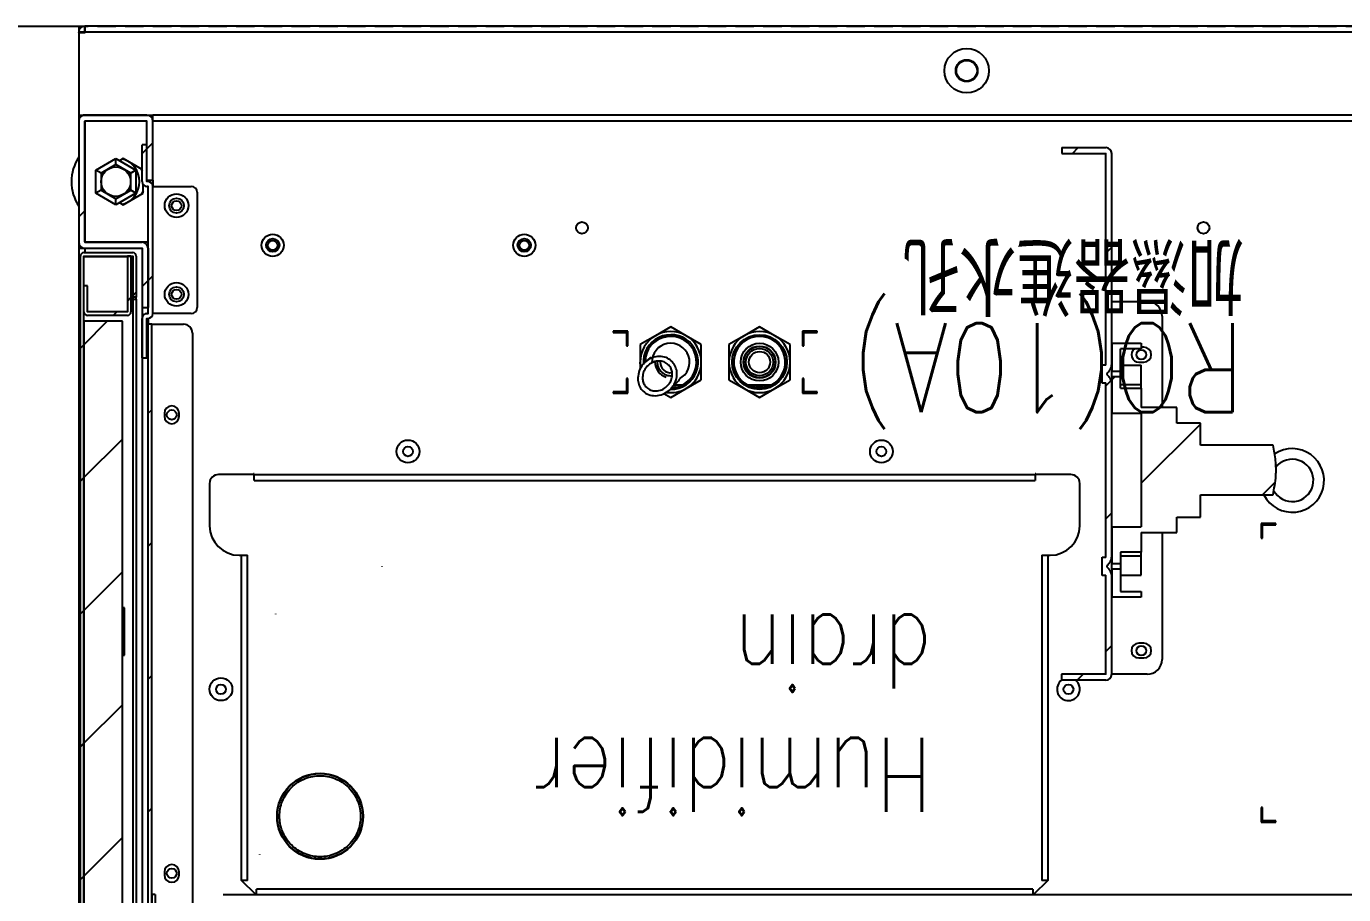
# Model space of a CAD drawing. Extents: x 225000 to 2157367, y 208400 to 840900.
# Drawn here: x 503507.8 to 503953, y 409708.8 to 410002.3 of the extents above; entities that cross this region are included whole.
import ezdxf
from ezdxf.enums import TextEntityAlignment as Align

# ---------------------------------------------------------------- set-up
doc = ezdxf.new("R2010")
doc.units = 0
doc.header["$LTSCALE"] = 10
doc.linetypes.add('XFDP20-DC-PH1$0$HIDDEN2', pattern=[0.1875, 0.125, -0.0625])
for name, color, linetype in [('XFDP20-DC-PH1$0$A-EQ (PH1)', 15, 'XFDP20-DC-PH1$0$HIDDEN2'), ('XFM2Q20-DC$0$EQUIP-01', 3, 'Continuous'), ('XFM2Q20-DC$0$RACK-DC1-600X1200', 6, 'Continuous')]:
    doc.layers.add(name, color=color, linetype=linetype)
doc.styles.add('XFM2Q20-DC$0$XOL30-HVAC-EQ-L194205$0$Standard', font='txt.shx', dxfattribs={"width": 0.8, "bigfont": 'chineset.shx'})
pattern_1 = [(45, (533989.176, 159660.624), (-22.45064, 22.45064), [])]

# ---------------------------------------------------------------- blocks, each defined once
blk = doc.blocks.new('XFDP20-DC-PH1')
at = {"layer": 'XFDP20-DC-PH1$0$A-EQ (PH1)', "ltscale": 5, "elevation": 0}
blk.add_lwpolyline([(510205.59, 208802.31), (500475.59, 208802.31), (500475.59, 210002.31), (510205.59, 210002.31)], close=True, dxfattribs=at)
blk = doc.blocks.new('XFM2Q20-DC$0$RC-96 KW-加濕型')
at = {"layer": 'XFM2Q20-DC$0$EQUIP-01'}
h = blk.add_hatch(dxfattribs=at)
h.set_pattern_fill('ANSI31', color=256, scale=10, style=0)
h.set_pattern_definition(pattern_1)
edge = h.paths.add_edge_path(flags=0)
edge.add_line((538223.21, 161361.53), (538224.41, 161361.53))
edge.add_line((538224.41, 161361.53), (538224.41, 161375.32))
edge.add_arc((538224.42, 161375.32), 0.01, 90, 180, ccw=False)
edge.add_line((538224.42, 161375.33), (538240.9, 161375.33))
edge.add_arc((538240.9, 161375.32), 0.01, 0, 90, ccw=False)
edge.add_line((538240.91, 161375.32), (538240.91, 160440.74))
edge.add_arc((538240.9, 160440.74), 0.01, 270, 360, ccw=False)
edge.add_line((538240.9, 160440.73), (538224.42, 160440.73))
edge.add_arc((538224.42, 160440.74), 0.01, 180, 270, ccw=False)
edge.add_line((538224.41, 160440.74), (538224.41, 160454.53))
edge.add_line((538224.41, 160454.53), (538223.21, 160454.53))
edge.add_line((538223.21, 160454.53), (538223.21, 160440.74))
edge.add_arc((538224.42, 160440.74), 1.21, 180, 270)
edge.add_line((538224.42, 160439.53), (538240.9, 160439.53))
edge.add_arc((538240.9, 160440.74), 1.21, 270, 360)
edge.add_line((538242.11, 160440.74), (538242.11, 161375.32))
edge.add_arc((538240.9, 161375.32), 1.21, 0, 90)
edge.add_line((538240.9, 161376.53), (538224.42, 161376.53))
edge.add_arc((538224.42, 161375.32), 1.21, 90, 180)
edge.add_line((538223.21, 161375.32), (538223.21, 161361.53))
h = blk.add_hatch(dxfattribs=at)
h.set_pattern_fill('ANSI31', color=256, scale=10, style=0)
h.set_pattern_definition(pattern_1)
h.paths.add_polyline_path([(538227.91, 161353.33), (538227.91, 160462.73), (538240.91, 160462.73), (538240.91, 161353.33)], flags=0)
h = blk.add_hatch(dxfattribs=at)
h.set_pattern_fill('ANSI31', color=256, scale=10, style=0)
h.set_pattern_definition(pattern_1)
edge = h.paths.add_edge_path(flags=0)
edge.add_spline(control_points=[(538220.22, 160661.95), (538220.16, 160661.95), (538220.09, 160661.95), (538220.02, 160661.94), (538219.78, 160661.92), (538219.55, 160661.85), (538219.33, 160661.76), (538219.17, 160661.68), (538219.02, 160661.59), (538218.88, 160661.48), (538218.71, 160661.35), (538218.55, 160661.18), (538218.43, 160661), (538218.28, 160660.79), (538218.17, 160660.56), (538218.1, 160660.31), (538218.04, 160660.12), (538218.01, 160659.91), (538218.01, 160659.7)], knot_values=[0.012492, 0.012492, 0.012492, 0.012492, 0.012694, 0.012694, 0.012694, 0.01341, 0.01341, 0.01341, 0.013935, 0.013935, 0.013935, 0.014597, 0.014597, 0.014597, 0.015361, 0.015361, 0.015361, 0.015982, 0.015982, 0.015982, 0.015982], weights=[1, 1, 1, 1, 1, 1, 1, 1, 1, 1, 1, 1, 1, 1, 1, 1, 1, 1, 1], degree=3, periodic=0)
edge.add_line((538218.01, 160659.7), (538218.01, 160463.74))
edge.add_line((538218.01, 160463.74), (538219.21, 160463.74))
edge.add_line((538219.21, 160463.74), (538219.21, 160659.7))
edge.add_spline(control_points=[(538219.21, 160659.7), (538219.21, 160659.76), (538219.22, 160659.82), (538219.23, 160659.88), (538219.25, 160660), (538219.29, 160660.11), (538219.35, 160660.21), (538219.4, 160660.31), (538219.48, 160660.4), (538219.56, 160660.47), (538219.61, 160660.52), (538219.67, 160660.56), (538219.73, 160660.59), (538219.83, 160660.65), (538219.93, 160660.68), (538220.04, 160660.7), (538220.1, 160660.72), (538220.16, 160660.72), (538220.22, 160660.72)], knot_values=[0.005521, 0.005521, 0.005521, 0.005521, 0.005706, 0.005706, 0.005706, 0.006052, 0.006052, 0.006052, 0.006399, 0.006399, 0.006399, 0.006604, 0.006604, 0.006604, 0.006941, 0.006941, 0.006941, 0.007122, 0.007122, 0.007122, 0.007122], weights=[1, 1, 1, 1, 1, 1, 1, 1, 1, 1, 1, 1, 1, 1, 1, 1, 1, 1, 1], degree=3, periodic=0)
edge.add_line((538220.22, 160660.72), (538221.21, 160660.72))
edge.add_line((538221.21, 160660.72), (538221.21, 160661.95))
edge.add_line((538221.21, 160661.95), (538220.22, 160661.95))
h = blk.add_hatch(dxfattribs=at)
h.set_pattern_fill('ANSI31', color=256, scale=10, style=0)
h.set_pattern_definition(pattern_1)
edge = h.paths.add_edge_path(flags=0)
edge.add_arc((537895.62, 160582.02), 2.01, 90, 180)
edge.add_line((537893.61, 160582.02), (537893.61, 160548.71))
edge.add_spline(control_points=[(537893.61, 160548.71), (537893.61, 160548.57), (537893.62, 160548.43), (537893.65, 160548.29), (537893.69, 160548.01), (537893.78, 160547.73), (537893.9, 160547.47), (537894.06, 160547.12), (537894.29, 160546.8), (537894.53, 160546.5), (537894.66, 160546.34), (537894.79, 160546.19), (537894.92, 160546.03), (537894.98, 160545.96), (537895.03, 160545.88), (537895.08, 160545.79), (537895.11, 160545.74), (537895.14, 160545.68), (537895.15, 160545.62), (537895.16, 160545.59), (537895.16, 160545.56), (537895.16, 160545.53), (537895.16, 160545.48), (537895.15, 160545.42), (537895.13, 160545.37), (537895.09, 160545.26), (537895.02, 160545.16), (537894.95, 160545.07), (537894.63, 160544.66), (537894.27, 160544.27), (537894.01, 160543.81), (537893.85, 160543.52), (537893.73, 160543.2), (537893.66, 160542.87), (537893.63, 160542.7), (537893.61, 160542.53), (537893.61, 160542.36)], knot_values=[0.024267, 0.024267, 0.024267, 0.024267, 0.024675, 0.024675, 0.024675, 0.025525, 0.025525, 0.025525, 0.026669, 0.026669, 0.026669, 0.027266, 0.027266, 0.027266, 0.027555, 0.027555, 0.027555, 0.027737, 0.027737, 0.027737, 0.027826, 0.027826, 0.027826, 0.027988, 0.027988, 0.027988, 0.02834, 0.02834, 0.02834, 0.029905, 0.029905, 0.029905, 0.030908, 0.030908, 0.030908, 0.031425, 0.031425, 0.031425, 0.031425], weights=[1, 1, 1, 1, 1, 1, 1, 1, 1, 1, 1, 1, 1, 1, 1, 1, 1, 1, 1, 1, 1, 1, 1, 1, 1, 1, 1, 1, 1, 1, 1, 1, 1, 1, 1, 1, 1], degree=3, periodic=0)
edge.add_line((537893.61, 160542.36), (537893.61, 160483.71))
edge.add_spline(control_points=[(537893.61, 160483.71), (537893.61, 160483.57), (537893.62, 160483.43), (537893.65, 160483.29), (537893.69, 160483.01), (537893.78, 160482.73), (537893.9, 160482.47), (537894.06, 160482.12), (537894.29, 160481.8), (537894.53, 160481.5), (537894.66, 160481.34), (537894.79, 160481.19), (537894.92, 160481.03), (537894.98, 160480.96), (537895.03, 160480.88), (537895.08, 160480.79), (537895.11, 160480.74), (537895.14, 160480.68), (537895.15, 160480.62), (537895.16, 160480.59), (537895.16, 160480.56), (537895.16, 160480.53), (537895.16, 160480.48), (537895.15, 160480.42), (537895.13, 160480.37), (537895.09, 160480.26), (537895.02, 160480.16), (537894.95, 160480.07), (537894.63, 160479.66), (537894.27, 160479.27), (537894.01, 160478.81), (537893.85, 160478.52), (537893.73, 160478.2), (537893.66, 160477.87), (537893.63, 160477.7), (537893.61, 160477.53), (537893.61, 160477.36)], knot_values=[0.024267, 0.024267, 0.024267, 0.024267, 0.024675, 0.024675, 0.024675, 0.025525, 0.025525, 0.025525, 0.026669, 0.026669, 0.026669, 0.027266, 0.027266, 0.027266, 0.027555, 0.027555, 0.027555, 0.027737, 0.027737, 0.027737, 0.027826, 0.027826, 0.027826, 0.027988, 0.027988, 0.027988, 0.02834, 0.02834, 0.02834, 0.029905, 0.029905, 0.029905, 0.030908, 0.030908, 0.030908, 0.031425, 0.031425, 0.031425, 0.031425], weights=[1, 1, 1, 1, 1, 1, 1, 1, 1, 1, 1, 1, 1, 1, 1, 1, 1, 1, 1, 1, 1, 1, 1, 1, 1, 1, 1, 1, 1, 1, 1, 1, 1, 1, 1, 1, 1], degree=3, periodic=0)
edge.add_line((537893.61, 160477.36), (537893.61, 160406.04))
edge.add_arc((537895.62, 160406.04), 2.01, 180, 270)
edge.add_line((537895.62, 160404.03), (537910.52, 160404.03))
edge.add_line((537910.52, 160404.03), (537910.52, 160406.03))
edge.add_line((537910.52, 160406.03), (537895.62, 160406.03))
edge.add_arc((537895.62, 160406.04), 0.01, 180, 270, ccw=False)
edge.add_line((537895.61, 160406.04), (537895.61, 160477.36))
edge.add_spline(control_points=[(537895.61, 160477.36), (537895.61, 160477.36), (537895.61, 160477.36), (537895.61, 160477.37), (537895.61, 160477.38), (537895.62, 160477.39), (537895.62, 160477.4), (537895.63, 160477.42), (537895.63, 160477.43), (537895.64, 160477.43), (537895.65, 160477.44), (537895.66, 160477.45), (537895.66, 160477.45), (537895.67, 160477.46), (537895.68, 160477.46), (537895.69, 160477.47), (537895.7, 160477.47), (537895.71, 160477.47), (537895.71, 160477.47)], knot_values=[0.000098, 0.000098, 0.000098, 0.000098, 0.000109, 0.000109, 0.000109, 0.000147, 0.000147, 0.000147, 0.000181, 0.000181, 0.000181, 0.000213, 0.000213, 0.000213, 0.000243, 0.000243, 0.000243, 0.000263, 0.000263, 0.000263, 0.000263], weights=[1, 1, 1, 1, 1, 1, 1, 1, 1, 1, 1, 1, 1, 1, 1, 1, 1, 1, 1], degree=3, periodic=0)
edge.add_line((537895.71, 160477.47), (537896.81, 160477.47))
edge.add_line((537896.81, 160477.47), (537896.81, 160483.6))
edge.add_line((537896.81, 160483.6), (537895.71, 160483.6))
edge.add_spline(control_points=[(537895.71, 160483.6), (537895.71, 160483.6), (537895.7, 160483.6), (537895.7, 160483.6), (537895.69, 160483.6), (537895.68, 160483.6), (537895.68, 160483.6), (537895.66, 160483.61), (537895.65, 160483.62), (537895.65, 160483.62), (537895.64, 160483.63), (537895.63, 160483.64), (537895.62, 160483.66), (537895.62, 160483.67), (537895.61, 160483.68), (537895.61, 160483.7), (537895.61, 160483.7), (537895.61, 160483.7), (537895.61, 160483.71)], knot_values=[0.000647, 0.000647, 0.000647, 0.000647, 0.000664, 0.000664, 0.000664, 0.000685, 0.000685, 0.000685, 0.000723, 0.000723, 0.000723, 0.000764, 0.000764, 0.000764, 0.000789, 0.000789, 0.000789, 0.000814, 0.000814, 0.000814, 0.000814], weights=[1, 1, 1, 1, 1, 1, 1, 1, 1, 1, 1, 1, 1, 1, 1, 1, 1, 1, 1], degree=3, periodic=0)
edge.add_line((537895.61, 160483.71), (537895.61, 160542.36))
edge.add_spline(control_points=[(537895.61, 160542.36), (537895.61, 160542.36), (537895.61, 160542.36), (537895.61, 160542.37), (537895.61, 160542.38), (537895.62, 160542.39), (537895.62, 160542.4), (537895.63, 160542.42), (537895.63, 160542.43), (537895.64, 160542.43), (537895.65, 160542.44), (537895.66, 160542.45), (537895.66, 160542.45), (537895.67, 160542.46), (537895.68, 160542.46), (537895.69, 160542.47), (537895.7, 160542.47), (537895.71, 160542.47), (537895.71, 160542.47)], knot_values=[0.000098, 0.000098, 0.000098, 0.000098, 0.000109, 0.000109, 0.000109, 0.000147, 0.000147, 0.000147, 0.000181, 0.000181, 0.000181, 0.000213, 0.000213, 0.000213, 0.000243, 0.000243, 0.000243, 0.000263, 0.000263, 0.000263, 0.000263], weights=[1, 1, 1, 1, 1, 1, 1, 1, 1, 1, 1, 1, 1, 1, 1, 1, 1, 1, 1], degree=3, periodic=0)
edge.add_line((537895.71, 160542.47), (537896.81, 160542.47))
edge.add_line((537896.81, 160542.47), (537896.81, 160548.6))
edge.add_line((537896.81, 160548.6), (537895.71, 160548.6))
edge.add_spline(control_points=[(537895.71, 160548.6), (537895.71, 160548.6), (537895.7, 160548.6), (537895.7, 160548.6), (537895.69, 160548.6), (537895.68, 160548.6), (537895.68, 160548.6), (537895.66, 160548.61), (537895.65, 160548.62), (537895.65, 160548.62), (537895.64, 160548.63), (537895.63, 160548.64), (537895.62, 160548.66), (537895.62, 160548.67), (537895.61, 160548.68), (537895.61, 160548.7), (537895.61, 160548.7), (537895.61, 160548.7), (537895.61, 160548.71)], knot_values=[0.000647, 0.000647, 0.000647, 0.000647, 0.000664, 0.000664, 0.000664, 0.000685, 0.000685, 0.000685, 0.000723, 0.000723, 0.000723, 0.000764, 0.000764, 0.000764, 0.000789, 0.000789, 0.000789, 0.000814, 0.000814, 0.000814, 0.000814], weights=[1, 1, 1, 1, 1, 1, 1, 1, 1, 1, 1, 1, 1, 1, 1, 1, 1, 1, 1], degree=3, periodic=0)
edge.add_line((537895.61, 160548.71), (537895.61, 160582.02))
edge.add_arc((537895.62, 160582.02), 0.01, 90, 180, ccw=False)
edge.add_line((537895.62, 160582.03), (537910.61, 160582.03))
edge.add_line((537910.61, 160582.03), (537910.61, 160584.03))
edge.add_line((537910.61, 160584.03), (537895.62, 160584.03))
h = blk.add_hatch(dxfattribs=at)
h.set_pattern_fill('ANSI31', color=256, scale=10, style=0)
h.set_pattern_definition(pattern_1)
h.paths.add_polyline_path([(537893.61, 160555.93), (537883.61, 160555.93), (537883.61, 160554.08), (537890.61, 160554.08), (537890.61, 160546.47), (537893.61, 160546.47)], flags=0)
h = blk.add_hatch(dxfattribs=at)
h.set_pattern_fill('ANSI31', color=256, scale=10, style=0)
h.set_pattern_definition(pattern_1)
edge = h.paths.add_edge_path(flags=0)
edge.add_line((537863.61, 160504.62), (537863.61, 160497.16))
edge.add_line((537863.61, 160497.16), (537871.61, 160497.16))
edge.add_line((537871.61, 160497.16), (537871.61, 160491.92))
edge.add_line((537871.61, 160491.92), (537883.61, 160491.92))
edge.add_line((537883.61, 160491.92), (537883.61, 160485.31))
edge.add_line((537883.61, 160485.31), (537890.61, 160485.31))
edge.add_line((537890.61, 160485.31), (537890.61, 160481.47))
edge.add_line((537890.61, 160481.47), (537893.61, 160481.47))
edge.add_line((537893.61, 160481.47), (537893.61, 160493.91))
edge.add_line((537893.61, 160493.91), (537883.61, 160493.91))
edge.add_line((537883.61, 160493.91), (537883.61, 160532.16))
edge.add_line((537883.61, 160532.16), (537893.61, 160532.16))
edge.add_line((537893.61, 160532.16), (537893.61, 160544.59))
edge.add_line((537893.61, 160544.59), (537890.61, 160544.59))
edge.add_line((537890.61, 160544.59), (537890.61, 160540.75))
edge.add_line((537890.61, 160540.75), (537883.61, 160540.75))
edge.add_line((537883.61, 160540.75), (537883.61, 160534.14))
edge.add_line((537883.61, 160534.14), (537871.61, 160534.14))
edge.add_line((537871.61, 160534.14), (537871.61, 160528.91))
edge.add_line((537871.61, 160528.91), (537863.61, 160528.91))
edge.add_line((537863.61, 160528.91), (537863.61, 160521.44))
edge.add_line((537863.61, 160521.44), (537839.11, 160521.44))
edge.add_spline(control_points=[(537839.11, 160521.44), (537838.6, 160519.32), (537838.27, 160517.14), (537838.14, 160514.96), (537837.95, 160511.52), (537838.3, 160508.01), (537839.1, 160504.65), (537839.11, 160504.64), (537839.11, 160504.63), (537839.11, 160504.62)], knot_values=[0.036126, 0.036126, 0.036126, 0.036126, 0.042615, 0.042615, 0.042615, 0.052873, 0.052873, 0.052873, 0.052907, 0.052907, 0.052907, 0.052907], weights=[1, 1, 1, 1, 1, 1, 1, 1, 1, 1], degree=3, periodic=0)
edge.add_line((537839.11, 160504.62), (537863.61, 160504.62))
h = blk.add_hatch(dxfattribs=at)
h.set_pattern_fill('ANSI31', color=256, scale=10, style=0)
h.set_pattern_definition(pattern_1)
edge = h.paths.add_edge_path(flags=0)
edge.add_spline(control_points=[(538053.75, 160481.84), (538053.75, 160482.11), (538053.74, 160482.38), (538053.72, 160482.65), (538053.66, 160483.27), (538053.5, 160483.89), (538053.26, 160484.47), (538053.01, 160485.03), (538052.67, 160485.57), (538052.26, 160486.03), (538051.8, 160486.52), (538051.25, 160486.94), (538050.65, 160487.24), (538049.95, 160487.59), (538049.18, 160487.79), (538048.41, 160487.85), (538047.55, 160487.91), (538046.67, 160487.8), (538045.85, 160487.55), (538045.02, 160487.29), (538044.22, 160486.87), (538043.53, 160486.35), (538042.87, 160485.85), (538042.28, 160485.24), (538041.81, 160484.56), (538041.38, 160483.93), (538041.03, 160483.23), (538040.81, 160482.51), (538040.61, 160481.84), (538040.51, 160481.14), (538040.51, 160480.44), (538040.52, 160479.79), (538040.63, 160479.13), (538040.84, 160478.52), (538041.05, 160477.91), (538041.35, 160477.33), (538041.74, 160476.83), (538042.15, 160476.3), (538042.65, 160475.85), (538043.21, 160475.49), (538043.82, 160475.11), (538044.52, 160474.83), (538045.23, 160474.69), (538046.02, 160474.54), (538046.86, 160474.54), (538047.65, 160474.69), (538048.5, 160474.85), (538049.33, 160475.17), (538050.07, 160475.63), (538050.81, 160476.08), (538051.48, 160476.66), (538052.03, 160477.34), (538052.55, 160477.96), (538052.97, 160478.68), (538053.26, 160479.44), (538053.55, 160480.2), (538053.72, 160481.02), (538053.75, 160481.84)], knot_values=[0, 0, 0, 0, 0.000817, 0.000817, 0.000817, 0.002709, 0.002709, 0.002709, 0.004581, 0.004581, 0.004581, 0.006626, 0.006626, 0.006626, 0.008987, 0.008987, 0.008987, 0.011603, 0.011603, 0.011603, 0.01426, 0.01426, 0.01426, 0.016777, 0.016777, 0.016777, 0.019084, 0.019084, 0.019084, 0.021193, 0.021193, 0.021193, 0.023171, 0.023171, 0.023171, 0.025109, 0.025109, 0.025109, 0.027122, 0.027122, 0.027122, 0.029329, 0.029329, 0.029329, 0.03179, 0.03179, 0.03179, 0.034435, 0.034435, 0.034435, 0.037077, 0.037077, 0.037077, 0.039549, 0.039549, 0.039549, 0.042031, 0.042031, 0.042031, 0.042031], weights=[1, 1, 1, 1, 1, 1, 1, 1, 1, 1, 1, 1, 1, 1, 1, 1, 1, 1, 1, 1, 1, 1, 1, 1, 1, 1, 1, 1, 1, 1, 1, 1, 1, 1, 1, 1, 1, 1, 1, 1, 1, 1, 1, 1, 1, 1, 1, 1, 1, 1, 1, 1, 1, 1, 1, 1, 1, 1], degree=3, periodic=0)
edge = h.paths.add_edge_path(flags=0)
edge.add_spline(control_points=[(538052.15, 160481.68), (538052.13, 160481.06), (538052, 160480.44), (538051.78, 160479.87), (538051.56, 160479.29), (538051.25, 160478.75), (538050.86, 160478.27), (538050.44, 160477.76), (538049.94, 160477.32), (538049.38, 160476.97), (538048.82, 160476.63), (538048.19, 160476.38), (538047.54, 160476.25), (538046.93, 160476.14), (538046.3, 160476.13), (538045.69, 160476.24), (538045.15, 160476.35), (538044.62, 160476.55), (538044.15, 160476.85), (538043.72, 160477.11), (538043.34, 160477.46), (538043.03, 160477.86), (538042.73, 160478.24), (538042.5, 160478.68), (538042.34, 160479.14), (538042.18, 160479.6), (538042.1, 160480.1), (538042.09, 160480.59), (538042.08, 160481.12), (538042.16, 160481.66), (538042.31, 160482.16), (538042.48, 160482.72), (538042.74, 160483.25), (538043.06, 160483.73), (538043.42, 160484.25), (538043.87, 160484.72), (538044.37, 160485.1), (538044.9, 160485.5), (538045.5, 160485.82), (538046.13, 160486.01), (538046.75, 160486.21), (538047.42, 160486.29), (538048.07, 160486.25), (538048.65, 160486.2), (538049.24, 160486.05), (538049.76, 160485.79), (538050.22, 160485.56), (538050.65, 160485.25), (538050.99, 160484.87), (538051.31, 160484.53), (538051.58, 160484.12), (538051.77, 160483.69), (538051.96, 160483.25), (538052.08, 160482.78), (538052.12, 160482.3), (538052.14, 160482.09), (538052.15, 160481.88), (538052.15, 160481.68)], knot_values=[0, 0, 0, 0, 0.001847, 0.001847, 0.001847, 0.003686, 0.003686, 0.003686, 0.005654, 0.005654, 0.005654, 0.007635, 0.007635, 0.007635, 0.009487, 0.009487, 0.009487, 0.011144, 0.011144, 0.011144, 0.012648, 0.012648, 0.012648, 0.014093, 0.014093, 0.014093, 0.015568, 0.015568, 0.015568, 0.017146, 0.017146, 0.017146, 0.018875, 0.018875, 0.018875, 0.020763, 0.020763, 0.020763, 0.022751, 0.022751, 0.022751, 0.0247, 0.0247, 0.0247, 0.026459, 0.026459, 0.026459, 0.027992, 0.027992, 0.027992, 0.029401, 0.029401, 0.029401, 0.030822, 0.030822, 0.030822, 0.031439, 0.031439, 0.031439, 0.031439], weights=[1, 1, 1, 1, 1, 1, 1, 1, 1, 1, 1, 1, 1, 1, 1, 1, 1, 1, 1, 1, 1, 1, 1, 1, 1, 1, 1, 1, 1, 1, 1, 1, 1, 1, 1, 1, 1, 1, 1, 1, 1, 1, 1, 1, 1, 1, 1, 1, 1, 1, 1, 1, 1, 1, 1, 1, 1, 1], degree=3, periodic=0)
h = blk.add_hatch(dxfattribs=at)
h.set_pattern_fill('ANSI31', color=256, scale=10, style=0)
h.set_pattern_definition(pattern_1)
edge = h.paths.add_edge_path(flags=0)
edge.add_line((538219.6, 160461.73), (538219.22, 160461.73))
edge.add_arc((538219.22, 160460.12), 1.61, 90, 180)
edge.add_line((538217.61, 160460.12), (538217.61, 160417.14))
edge.add_arc((538219.22, 160417.14), 1.61, 180, 270)
edge.add_line((538219.22, 160415.53), (538219.6, 160415.53))
edge.add_arc((538219.6, 160415.52), 0.01, 0, 90, ccw=False)
edge.add_line((538219.61, 160415.52), (538219.61, 160403.13))
edge.add_line((538219.61, 160403.13), (538221.21, 160403.13))
edge.add_line((538221.21, 160403.13), (538221.21, 160415.52))
edge.add_arc((538219.6, 160415.52), 1.61, 0, 90)
edge.add_line((538219.6, 160417.13), (538219.22, 160417.13))
edge.add_arc((538219.22, 160417.14), 0.01, 180, 270, ccw=False)
edge.add_line((538219.21, 160417.14), (538219.21, 160460.12))
edge.add_arc((538219.22, 160460.12), 0.01, 90, 180, ccw=False)
edge.add_line((538219.22, 160460.13), (538219.6, 160460.13))
edge.add_arc((538219.6, 160461.74), 1.61, 270, 360)
edge.add_line((538221.21, 160461.74), (538221.21, 160475.13))
edge.add_line((538221.21, 160475.13), (538219.61, 160475.13))
edge.add_line((538219.61, 160475.13), (538219.61, 160461.74))
edge.add_arc((538219.6, 160461.74), 0.01, 270, 360, ccw=False)
h = blk.add_hatch(dxfattribs=at)
h.set_pattern_fill('ANSI31', color=256, scale=10, style=0)
h.set_pattern_definition(pattern_1)
edge = h.paths.add_edge_path(flags=0)
edge.add_line((538240.91, 160450.73), (538240.91, 160459.52))
edge.add_arc((538239.7, 160459.52), 1.21, 0, 90)
edge.add_line((538239.7, 160460.73), (538226.22, 160460.73))
edge.add_arc((538226.22, 160459.52), 1.21, 90, 180)
edge.add_line((538225.01, 160459.52), (538225.01, 160440.73))
edge.add_line((538225.01, 160440.73), (538226.21, 160440.73))
edge.add_line((538226.21, 160440.73), (538226.21, 160459.52))
edge.add_arc((538226.22, 160459.52), 0.01, 90, 180, ccw=False)
edge.add_line((538226.22, 160459.53), (538239.7, 160459.53))
edge.add_arc((538239.7, 160459.52), 0.01, 0, 90, ccw=False)
edge.add_line((538239.71, 160459.52), (538239.71, 160450.73))
edge.add_line((538239.71, 160450.73), (538240.91, 160450.73))
h = blk.add_hatch(dxfattribs=at)
h.set_pattern_fill('ANSI31', color=256, scale=10, style=0)
h.set_pattern_definition(pattern_1)
edge = h.paths.add_edge_path(flags=0)
edge.add_arc((538219.62, 160395.04), 2.01, 180, 270)
edge.add_line((538219.62, 160393.03), (538240.6, 160393.03))
edge.add_arc((538240.6, 160395.04), 2.01, 270, 360)
edge.add_line((538242.61, 160395.04), (538242.61, 160436.02))
edge.add_arc((538240.6, 160436.02), 2.01, 0, 90)
edge.add_line((538240.6, 160438.03), (538221.22, 160438.03))
edge.add_arc((538221.22, 160438.04), 0.01, 180, 270, ccw=False)
edge.add_line((538221.21, 160438.04), (538221.21, 160458.03))
edge.add_line((538221.21, 160458.03), (538219.21, 160458.03))
edge.add_line((538219.21, 160458.03), (538219.21, 160438.04))
edge.add_arc((538221.22, 160438.04), 2.01, 180, 270)
edge.add_line((538221.22, 160436.03), (538240.6, 160436.03))
edge.add_arc((538240.6, 160436.02), 0.01, 0, 90, ccw=False)
edge.add_line((538240.61, 160436.02), (538240.61, 160395.04))
edge.add_arc((538240.6, 160395.04), 0.01, 270, 360, ccw=False)
edge.add_line((538240.6, 160395.03), (538219.62, 160395.03))
edge.add_arc((538219.62, 160395.04), 0.01, 180, 270, ccw=False)
edge.add_line((538219.61, 160395.04), (538219.61, 160415.03))
edge.add_line((538219.61, 160415.03), (538217.61, 160415.03))
edge.add_line((538217.61, 160415.03), (538217.61, 160395.04))
for p, q in [((538221.22, 160438.03), (538221.22, 161378.03)), ((538242.61, 160438.03), (538242.61, 161378.03)), ((538224.42, 160440.83), (538224.42, 161375.23)), ((538240.91, 161375.32), (538240.91, 160440.74)), ((538242.11, 161375.32), (538242.11, 160440.74)), ((538223.21, 160455.24), (538223.21, 161360.82)), ((538224.41, 160455.24), (538224.41, 161360.82)), ((538227.91, 161353.33), (538227.91, 160462.73)), ((538240.91, 160462.73), (538240.91, 161353.33)), ((538204.21, 160466.74), (538204.21, 160670.18)), ((538216.81, 160656.53), (538216.81, 160661.03)), ((538218.01, 160656.53), (538218.01, 160661.03)), ((538193.81, 160656.53), (537691.41, 160656.53)), ((537915.21, 160651.73), (537920.01, 160656.53)), ((538182.82, 160656.53), (538187.63, 160651.73)), ((538216.81, 160656.53), (538218.01, 160656.53)), ((538218, 160656.53), (538218, 160463.74)), ((538218.01, 160659.7), (538218.01, 160463.74)), ((538219.21, 160659.7), (538219.21, 160463.74)), ((538221.21, 160475.13), (538221.21, 160660.72)), ((537920.22, 160654.73), (538182.62, 160654.73)), ((537915.2, 160651.73), (537915.21, 160651.73)), ((537915.2, 160541.83), (537915.2, 160651.73)), ((537917.21, 160541.83), (537917.21, 160651.72)), ((538185.63, 160651.72), (538185.63, 160541.83)), ((538187.64, 160651.73), (538187.64, 160541.83)), ((538208.71, 160649.84), (538208.71, 160648.84)), ((538213.71, 160648.84), (538213.71, 160649.84)), ((538181.59, 160643.01), (538181.61, 160643.03)), ((537838.11, 160632.03), (537838.11, 160631.53)), ((537843.11, 160632.03), (537838.11, 160632.03)), ((537838.11, 160631.53), (537842.61, 160631.53)), ((537842.61, 160631.53), (537842.61, 160627.03)), ((537843.11, 160627.03), (537843.11, 160632.03)), ((537842.61, 160627.03), (537843.11, 160627.03)), ((537881.61, 160582.02), (537893.6, 160582.02)), ((537893.61, 160582.02), (537893.6, 160582.02)), ((537893.6, 160582.02), (537893.6, 160555.93)), ((537893.61, 160582.02), (537893.61, 160548.71)), ((537895.61, 160582.02), (537895.61, 160548.71)), ((537895.62, 160584.03), (537910.61, 160584.03)), ((537895.62, 160582.03), (537910.61, 160582.03)), ((537910.61, 160582.03), (537910.61, 160584.03)), ((537876.61, 160534.14), (537876.61, 160577.02)), ((537884.47, 160576.53), (537882.75, 160576.53)), ((538227.91, 160575.53), (538227.21, 160575.53)), ((538227.21, 160575.53), (538227.21, 160559.53)), ((537882.75, 160571.53), (537884.47, 160571.53)), ((538176.03, 160561.71), (538176.11, 160561.63)), ((538227.21, 160559.53), (538227.91, 160559.53)), ((537883.61, 160554.08), (537883.61, 160555.93)), ((537883.61, 160555.93), (537893.61, 160555.93)), ((537890.61, 160554.08), (537883.61, 160554.08)), ((537890.61, 160546.47), (537890.61, 160554.08)), ((537893.61, 160546.47), (537893.61, 160555.93)), ((537883.61, 160548.52), (537883.61, 160542)), ((537890.61, 160548.52), (537883.61, 160548.52)), ((537890.61, 160546.47), (537893.61, 160546.47)), ((537890.61, 160544.59), (537890.61, 160546.47)), ((537893.61, 160546.47), (537893.61, 160544.59)), ((537895.71, 160548.6), (537896.81, 160548.6)), ((537896.81, 160548.6), (537896.81, 160542.47)), ((538140.09, 160545.59), (538140.14, 160545.53)), ((537890.61, 160542), (537883.61, 160542)), ((537883.61, 160542), (537883.61, 160540.75)), ((537883.61, 160534.14), (537883.61, 160540.75)), ((537883.61, 160540.75), (537890.61, 160540.75)), ((537890.61, 160540.75), (537890.61, 160544.59)), ((537893.61, 160544.59), (537890.61, 160544.59)), ((537893.61, 160532.16), (537893.61, 160544.59)), ((537893.61, 160542.36), (537893.61, 160483.71)), ((537895.61, 160542.36), (537895.61, 160483.71)), ((537896.81, 160542.47), (537895.71, 160542.47)), ((537915.2, 160541.83), (537914.42, 160541.83)), ((537917.21, 160541.83), (537915.2, 160541.83)), ((538187.64, 160541.83), (538185.63, 160541.83)), ((538188.42, 160541.83), (538187.64, 160541.83)), ((537843.11, 160536.03), (537842.61, 160536.03)), ((537842.61, 160536.03), (537842.61, 160531.53)), ((537843.11, 160531.03), (537843.11, 160536.03)), ((537871.61, 160534.14), (537871.61, 160528.91)), ((537883.61, 160534.14), (537871.61, 160534.14)), ((537893.61, 160532.16), (537883.61, 160532.16)), ((537883.61, 160493.91), (537883.61, 160532.16)), ((537893.6, 160532.16), (537893.6, 160493.91)), ((537904.42, 160531.83), (537904.42, 160517.52)), ((538198.42, 160517.52), (538198.42, 160531.83)), ((537842.61, 160531.53), (537838.11, 160531.53)), ((537838.11, 160531.53), (537838.11, 160531.03)), ((537838.11, 160531.03), (537843.11, 160531.03)), ((537863.61, 160528.91), (537863.61, 160521.44)), ((537871.61, 160528.91), (537863.61, 160528.91)), ((537863.61, 160521.44), (537839.11, 160521.44)), ((537907.42, 160514.52), (537919.22, 160514.52)), ((537919.22, 160514.52), (537919.22, 160514.31)), ((537919.22, 160514.31), (537919.42, 160514.31)), ((537919.42, 160514.51), (537919.42, 160516.52)), ((538183.42, 160516.52), (537919.42, 160516.52)), ((537919.42, 160514.31), (537919.42, 160514.51)), ((538183.42, 160514.51), (537919.42, 160514.51)), ((538183.42, 160516.52), (538183.42, 160514.51)), ((538183.42, 160514.51), (538183.42, 160514.31)), ((538183.42, 160514.31), (538183.62, 160514.31)), ((538183.62, 160514.52), (538195.42, 160514.52)), ((538183.62, 160514.31), (538183.62, 160514.52)), ((537839.11, 160504.62), (537863.61, 160504.62)), ((537863.61, 160504.62), (537863.61, 160497.16)), ((537863.61, 160497.16), (537871.61, 160497.16)), ((537871.61, 160497.16), (537871.61, 160491.92)), ((537871.61, 160491.92), (537883.61, 160491.92)), ((537876.61, 160461.03), (537876.61, 160491.92)), ((537883.61, 160493.91), (537893.61, 160493.91)), ((537883.61, 160485.31), (537883.61, 160491.92)), ((537893.61, 160481.47), (537893.61, 160493.91)), ((538208.71, 160494.84), (538208.71, 160493.84)), ((538213.71, 160493.84), (538213.71, 160494.84)), ((538012.61, 160488.45), (538007.45, 160485.47)), ((538017.77, 160485.47), (538012.61, 160488.45)), ((538042.61, 160488.45), (538037.45, 160485.47)), ((538044.96, 160487.09), (538042.61, 160488.45)), ((537890.61, 160485.31), (537883.61, 160485.31)), ((537883.61, 160485.31), (537883.61, 160484.07)), ((537890.61, 160484.07), (537883.61, 160484.07)), ((537883.61, 160484.07), (537883.61, 160477.54)), ((537890.61, 160485.31), (537890.61, 160481.47)), ((537895.71, 160483.6), (537896.81, 160483.6)), ((537896.81, 160483.6), (537896.81, 160477.47)), ((537998.11, 160487.03), (537993.11, 160487.03)), ((537993.11, 160487.03), (537993.11, 160486.53)), ((537993.11, 160486.53), (537997.61, 160486.53)), ((537997.61, 160486.53), (537997.61, 160482.03)), ((537998.11, 160482.03), (537998.11, 160487.03)), ((538007.45, 160485.47), (538002.29, 160482.49)), ((538008.7, 160484.3), (538016.53, 160484.3)), ((538022.93, 160482.49), (538017.77, 160485.47)), ((538037.45, 160485.47), (538032.29, 160482.49)), ((538038.7, 160484.3), (538041.42, 160484.3)), ((538040.12, 160484.3), (538041.56, 160484.62)), ((538062.11, 160487.03), (538057.11, 160487.03)), ((538057.11, 160487.03), (538057.11, 160482.03)), ((538057.61, 160482.03), (538057.61, 160486.53)), ((538057.61, 160486.53), (538062.11, 160486.53)), ((538062.11, 160486.53), (538062.11, 160487.03)), ((537890.61, 160481.47), (537893.61, 160481.47)), ((537890.61, 160481.47), (537890.61, 160479.59)), ((537893.61, 160479.59), (537890.61, 160479.59)), ((537890.61, 160479.59), (537890.61, 160471.99)), ((537893.61, 160481.47), (537893.61, 160479.59)), ((537893.61, 160470.14), (537893.61, 160479.59)), ((537997.61, 160482.03), (537998.11, 160482.03)), ((538052.93, 160476.53), (538052.93, 160478.88)), ((538057.11, 160482.03), (538057.61, 160482.03)), ((537884.47, 160476.53), (537882.75, 160476.53)), ((537890.61, 160477.54), (537883.61, 160477.54)), ((537893.61, 160477.36), (537893.61, 160406.04)), ((537895.61, 160477.36), (537895.61, 160406.04)), ((537896.81, 160477.47), (537895.71, 160477.47)), ((538002.29, 160476.53), (538002.29, 160470.57)), ((538022.93, 160470.57), (538022.93, 160476.53)), ((538032.29, 160476.53), (538032.29, 160470.57)), ((538052.93, 160470.57), (538052.93, 160476.53)), ((538219.61, 160475.13), (538219.61, 160461.74)), ((538221.21, 160475.13), (538219.61, 160475.13)), ((538221.21, 160475.13), (538221.21, 160461.74)), ((537882.75, 160471.53), (537883.61, 160471.53)), ((537883.61, 160470.14), (537883.61, 160471.99)), ((537883.61, 160471.99), (537890.61, 160471.99)), ((537893.61, 160470.14), (537883.61, 160470.14)), ((537893.6, 160470.14), (537893.6, 160456.03)), ((537998.11, 160471.03), (537997.61, 160471.03)), ((537997.61, 160471.03), (537997.61, 160466.53)), ((537998.11, 160466.03), (537998.11, 160471.03)), ((538002.29, 160470.57), (538007.45, 160467.6)), ((538017.77, 160467.6), (538022.93, 160470.57)), ((538032.29, 160470.57), (538037.45, 160467.6)), ((538047.77, 160467.6), (538052.93, 160470.57)), ((538057.61, 160471.03), (538057.11, 160471.03)), ((538057.11, 160471.03), (538057.11, 160466.03)), ((538057.61, 160466.53), (538057.61, 160471.03)), ((537997.61, 160466.53), (537993.11, 160466.53)), ((537993.11, 160466.53), (537993.11, 160466.03)), ((537993.11, 160466.03), (537998.11, 160466.03)), ((538007.45, 160467.6), (538012.61, 160464.62)), ((538012.61, 160464.62), (538017.77, 160467.6)), ((538037.45, 160467.6), (538042.61, 160464.62)), ((538042.61, 160464.62), (538047.77, 160467.6)), ((538057.11, 160466.03), (538062.11, 160466.03)), ((538062.11, 160466.53), (538057.61, 160466.53)), ((538062.11, 160466.03), (538062.11, 160466.53)), ((538218, 160463.74), (538207.21, 160463.74)), ((538218, 160463.74), (538218.01, 160463.74)), ((538218.01, 160463.74), (538219.21, 160463.74)), ((538219.2, 160461.73), (538219.2, 160463.74)), ((538219.6, 160461.73), (538219.22, 160461.73)), ((538221.21, 160458.03), (538221.21, 160461.74)), ((538226.22, 160460.73), (538239.7, 160460.73)), ((538227.91, 160462.73), (538240.91, 160462.73)), ((538240.9, 160462.73), (538240.9, 160459.68)), ((537893.6, 160456.03), (537881.61, 160456.03)), ((537893.6, 160456.03), (537893.61, 160456.03)), ((538202.61, 160419.14), (538202.61, 160458.12)), ((538204.61, 160460.12), (538217.6, 160460.12)), ((538217.6, 160460.12), (538217.6, 160417.14)), ((538217.61, 160460.12), (538217.6, 160460.12)), ((538217.61, 160460.12), (538217.61, 160417.14)), ((538219.21, 160460.12), (538219.21, 160417.14)), ((538219.21, 160438.04), (538219.21, 160458.03)), ((538221.21, 160458.03), (538219.21, 160458.03)), ((538219.6, 160460.13), (538219.22, 160460.13)), ((538221.21, 160438.04), (538221.21, 160458.03)), ((538225.01, 160440.73), (538225.01, 160459.52)), ((538226.21, 160440.73), (538226.21, 160459.52)), ((538226.22, 160459.53), (538239.7, 160459.53)), ((538239.71, 160459.52), (538239.71, 160450.73)), ((538240.91, 160459.52), (538240.91, 160450.73)), ((538224.41, 160455.24), (538223.21, 160455.24)), ((538223.21, 160455.24), (538223.21, 160454.53)), ((538223.21, 160440.74), (538223.21, 160454.53)), ((538223.21, 160454.53), (538224.41, 160454.53)), ((538224.41, 160455.24), (538224.41, 160454.53)), ((538224.41, 160440.74), (538224.41, 160454.53)), ((538239.71, 160450.73), (538240.91, 160450.73)), ((538240.9, 160450.73), (538240.9, 160440.83)), ((538224.42, 160441.18), (538224.42, 160440.83)), ((538225.01, 160440.83), (538224.42, 160440.83)), ((538240.9, 160440.73), (538224.42, 160440.73)), ((538240.9, 160439.53), (538224.42, 160439.53)), ((538225.01, 160440.73), (538226.21, 160440.73)), ((538240.9, 160440.83), (538226.21, 160440.83)), ((538240.6, 160440.73), (538240.6, 160440.83)), ((538240.6, 160438.03), (538240.6, 160439.53)), ((538240.9, 160440.83), (538240.91, 160440.83)), ((538219.21, 160436.03), (538221.22, 160436.03)), ((538240.6, 160435.92), (538219.61, 160435.92)), ((538240.6, 160438.03), (538221.22, 160438.03)), ((538240.6, 160436.03), (538221.22, 160436.03)), ((538242.61, 160438.03), (538240.6, 160438.03)), ((538240.6, 160435.92), (538240.6, 160395.14)), ((538240.61, 160435.92), (538240.6, 160435.92)), ((538240.61, 160395.04), (538240.61, 160436.02)), ((538242.61, 160395.04), (538242.61, 160436.02)), ((538227.61, 160423.33), (538220.86, 160419.43)), ((538223.36, 160419.43), (538230.11, 160423.33)), ((538230.11, 160421.33), (538225.09, 160418.43)), ((538228.86, 160422.6), (538227.61, 160423.33)), ((538230.11, 160423.33), (538230.11, 160421.33)), ((538230.11, 160423.33), (538236.86, 160419.43)), ((538235.13, 160418.43), (538230.11, 160421.33)), ((538217.6, 160417.14), (538204.61, 160417.14)), ((538217.6, 160417.14), (538217.61, 160417.14)), ((538217.61, 160415.03), (538217.61, 160417.14)), ((538219.22, 160417.13), (538219.6, 160417.13)), ((538220.86, 160418.67), (538221.61, 160419.86)), ((538220.86, 160419.43), (538220.86, 160416.52)), ((538223.36, 160419.43), (538225.09, 160418.43)), ((538223.36, 160411.63), (538223.36, 160419.43)), ((538225.09, 160418.43), (538225.09, 160412.63)), ((538235.13, 160418.43), (538236.86, 160419.43)), ((538235.13, 160412.63), (538235.13, 160418.43)), ((538236.86, 160419.43), (538236.86, 160411.63)), ((538217.61, 160415.03), (538217.61, 160395.04)), ((538219.61, 160415.03), (538217.61, 160415.03)), ((538219.22, 160415.53), (538219.6, 160415.53)), ((538219.61, 160415.52), (538219.61, 160403.13)), ((538219.61, 160415.03), (538219.61, 160395.04)), ((538221.21, 160415.52), (538221.21, 160403.13)), ((538221.68, 160411.17), (538221.21, 160412.04)), ((538223.36, 160411.63), (538225.09, 160412.63)), ((538230.11, 160407.74), (538223.36, 160411.63)), ((538225.09, 160412.63), (538230.11, 160409.74)), ((538230.11, 160409.74), (538235.13, 160412.63)), ((538236.86, 160411.63), (538230.11, 160407.74)), ((538235.13, 160412.63), (538236.86, 160411.63)), ((538221.21, 160411.43), (538227.61, 160407.74)), ((538227.61, 160407.74), (538228.86, 160408.46)), ((538230.11, 160409.74), (538230.11, 160407.74)), ((537910.52, 160406.03), (537895.62, 160406.03)), ((537910.52, 160404.03), (537895.62, 160404.03)), ((537910.52, 160404.03), (537910.52, 160406.03)), ((538219.61, 160403.13), (538221.21, 160403.13)), ((537667.61, 160395.04), (538217.61, 160395.04)), ((538217.61, 160395.04), (538217.61, 160393.03)), ((538219.61, 160395.14), (538240.6, 160395.14)), ((538219.62, 160395.03), (538240.6, 160395.03)), ((538240.6, 160395.14), (538240.61, 160395.14)), ((537667.61, 160393.03), (538217.61, 160393.03)), ((537667.61, 160393.02), (538217.61, 160393.02)), ((538217.61, 160393.02), (538217.61, 160393.03)), ((538242.61, 160393.02), (538217.61, 160393.02)), ((538219.62, 160393.03), (538240.6, 160393.03)), ((538242.61, 160365.13), (538242.61, 160393.02)), ((537644.71, 160365.04), (538240.51, 160365.04)), ((537644.71, 160363.03), (538240.51, 160363.03)), ((538240.51, 160365.13), (538240.51, 160365.04)), ((538242.61, 160365.13), (538240.51, 160365.13)), ((538240.51, 160365.04), (538240.51, 160363.03)), ((538240.6, 160365.03), (538240.51, 160365.03)), ((538240.6, 160363.03), (538240.51, 160363.03)), ((538240.6, 160365.03), (538240.6, 160363.03)), ((538240.61, 160365.13), (538240.61, 160365.04)), ((538240.61, 160365.04), (538242.61, 160365.04)), ((538242.61, 160365.13), (538242.61, 160365.04))]:
    blk.add_line(p, q, dxfattribs=at)
at = {"layer": 'XFM2Q20-DC$0$EQUIP-01', "flags": 128}
for points in [[(537838.25, 160512.13), (537837.77, 160511.58), (537836.54, 160510.56)], [(538052.76, 160478.4), (538052.84, 160477.88), (538052.93, 160476.53)], [(538219.61, 160435.92), (538219.22, 160435.88), (538219.21, 160435.88)]]:
    blk.add_lwpolyline(points, dxfattribs=at)
at = {"layer": 'XFM2Q20-DC$0$EQUIP-01'}
for centre, radius in [((538211.21, 160649.34), 1.65), ((538161.11, 160630.03), 14.55), ((538161.11, 160630.03), 14.41), ((538194.62, 160587.1), 3.86), ((537908.22, 160587.1), 1.65), ((538194.62, 160587.1), 1.65), ((537883.61, 160574.03), 1.65), ((537971.42, 160506.73), 3.86), ((538131.42, 160506.73), 3.86), ((537971.42, 160506.73), 1.65), ((538131.42, 160506.73), 1.65), ((538211.21, 160494.34), 1.65), ((538012.61, 160476.53), 9.27), ((538012.61, 160476.53), 6.37), ((538012.61, 160476.53), 5.43), ((538012.61, 160476.53), 5.33), ((538012.61, 160476.53), 4.59), ((538012.61, 160476.53), 3.59), ((537883.61, 160474.03), 1.65), ((538209.61, 160453.63), 4), ((538209.61, 160453.63), 2.5), ((538209.61, 160453.63), 1.65), ((538092.11, 160437.03), 3.75), ((538092.11, 160437.03), 2.25), ((538092.11, 160437.03), 1.65), ((538177.11, 160437.03), 3.75), ((538177.11, 160437.03), 2.25), ((538177.11, 160437.03), 1.65), ((537862.61, 160431.13), 2), ((538072.61, 160431.13), 2), ((538209.61, 160423.63), 4), ((538209.61, 160423.63), 2.5), ((538209.61, 160423.63), 1.65), ((538230.11, 160415.53), 5), ((537942.61, 160378.03), 7.5), ((537942.61, 160378.03), 3.7), ((537942.61, 160378.03), 3.5)]:
    blk.add_circle(centre, radius, dxfattribs=at)
for centre, radius, start, end in [((537920.22, 160656.74), 2.01, 269.7149, 270), ((538182.62, 160656.74), 2.01, 270, 270.2851), ((538211.21, 160649.84), 2.5, 0, 180), ((537915.2, 160651.72), 2.01, 0, 0.2851), ((538187.64, 160651.72), 2.01, 179.7149, 180), ((538211.21, 160648.84), 2.5, 180, 0), ((537908.22, 160587.1), 3.86, 81.1351, 232.5386), ((537908.22, 160587.1), 3.86, 307.4614, 81.1351), ((537881.61, 160577.02), 5, 90, 180), ((537895.62, 160582.02), 2.01, 90, 180), ((537895.62, 160582.02), 0.01, 90, 180), ((537882.75, 160574.03), 2.5, 90, 270), ((537884.47, 160574.03), 2.5, 270, 90), ((537914.42, 160531.83), 10, 90, 180), ((538188.42, 160531.83), 10, 0, 90), ((537832.61, 160516.53), 10.75, 27.1842, 303.3121), ((537832.61, 160516.53), 7.15, 28.4621, 303.3121), ((537907.42, 160517.52), 3, 180, 270), ((538195.42, 160517.52), 3, 270, 0), ((538211.21, 160494.84), 2.5, 0, 180), ((538211.21, 160493.84), 2.5, 180, 0), ((538012.61, 160476.53), 10.32, 120, 180), ((538012.61, 160476.53), 8.73, 117.1564, 62.8436), ((538012.61, 160476.53), 8.7, 116.7459, 63.2541), ((538012.61, 160476.53), 10.32, 60, 120), ((538012.61, 160476.53), 8.73, 62.8436, 117.1564), ((538012.61, 160476.53), 8.16, 72.2189, 107.7811), ((538012.61, 160476.53), 8, 76.1903, 103.8097), ((538012.61, 160476.53), 10.32, 0, 60), ((538042.61, 160476.53), 10.32, 120, 180), ((538042.61, 160476.53), 9.27, 89.829, 4.7994), ((538042.61, 160476.53), 8.73, 117.1564, 359.8055), ((538042.61, 160476.53), 8.7, 116.7459, 359.6542), ((538042.61, 160476.53), 10.32, 81.7495, 120), ((538042.61, 160476.53), 8.73, 92.9317, 117.1564), ((538042.61, 160476.53), 6.37, 117.3779, 2.2997), ((538042.61, 160476.53), 4.59, 356.4298, 95.7463), ((538042.61, 160476.53), 3.59, 0, 96.8902), ((538042.61, 160476.53), 5.33, 358.6763, 73.6725), ((537882.75, 160474.03), 2.5, 90, 270), ((537884.47, 160474.03), 2.5, 305.1007, 90), ((538012.61, 160476.53), 10.32, 180, 240), ((538012.61, 160476.53), 10.32, 300, 0), ((538042.61, 160476.53), 10.32, 180, 240), ((538042.61, 160476.53), 10.32, 300, 0), ((538012.61, 160476.53), 10.32, 240, 300), ((538042.61, 160476.53), 10.32, 240, 300), ((538207.21, 160466.74), 3, 180, 270), ((537881.61, 160461.03), 5, 180, 270), ((538219.22, 160460.12), 1.61, 90, 180), ((538219.6, 160461.74), 0.01, 270, 0), ((538219.6, 160461.74), 1.61, 270, 0), ((538226.22, 160459.52), 1.21, 90, 180), ((538239.7, 160459.52), 1.21, 0, 90), ((538204.61, 160458.12), 2, 90, 180), ((538219.22, 160460.12), 0.01, 90, 180), ((538226.22, 160459.52), 0.01, 90, 180), ((538239.7, 160459.52), 0.01, 0, 90), ((538224.42, 160440.74), 1.21, 180, 270), ((538224.42, 160440.74), 0.01, 180, 270), ((538240.9, 160440.74), 1.21, 270, 0), ((538240.9, 160440.74), 0.01, 270, 0), ((538221.22, 160438.04), 2.01, 180, 270), ((538221.22, 160438.04), 0.01, 180, 270), ((538240.6, 160436.02), 2.01, 0, 90), ((538240.6, 160436.02), 0.01, 0, 90), ((538230.11, 160415.53), 8, 106.5675, 253.4325), ((538230.11, 160415.53), 15, 326.4427, 33.5573), ((538204.61, 160419.14), 2, 180, 270), ((538219.22, 160417.14), 1.61, 180, 270), ((538219.22, 160417.14), 0.01, 180, 270), ((538219.6, 160415.52), 1.61, 0, 90), ((538219.6, 160415.52), 0.01, 0, 90), ((537895.62, 160406.04), 2.01, 180, 270), ((537895.62, 160406.04), 0.01, 180, 270), ((538219.62, 160395.04), 2.01, 180, 270), ((538219.62, 160395.04), 0.01, 180, 270), ((538240.6, 160395.04), 0.01, 270, 0), ((538240.6, 160395.04), 2.01, 270, 0), ((538240.6, 160365.04), 2.01, 270, 0), ((538240.6, 160365.04), 0.01, 270, 0)]:
    blk.add_arc(centre, radius, start, end, dxfattribs=at)
for points, knots in [([(537920.21, 160654.73), (537920.21, 160654.76), (537920.21, 160654.82), (537920.21, 160655.29), (537920.21, 160655.89), (537920.21, 160656.34), (537920.21, 160656.53)], [0, 0, 0, 0, 0.265601, 0.534571, 0.803538, 1, 1, 1, 1]), ([(538182.63, 160656.53), (538182.63, 160656.34), (538182.63, 160655.89), (538182.63, 160655.29), (538182.63, 160654.82), (538182.63, 160654.76), (538182.63, 160654.73)], [0, 0, 0, 0, 0.196462, 0.465429, 0.734399, 1, 1, 1, 1]), ([(537915.21, 160651.73), (537915.25, 160651.73), (537915.34, 160651.73), (537915.46, 160651.73), (537915.59, 160651.73), (537915.72, 160651.73), (537915.84, 160651.73), (537916.05, 160651.73), (537916.32, 160651.73), (537916.63, 160651.73), (537916.88, 160651.73), (537917.04, 160651.73), (537917.14, 160651.73), (537917.19, 160651.73), (537917.2, 160651.73), (537917.21, 160651.73)], [0, 0, 0, 0, 0.041734, 0.083116, 0.124321, 0.165522, 0.206895, 0.248614, 0.374249, 0.500063, 0.625698, 0.751511, 0.834486, 0.916848, 1, 1, 1, 1]), ([(538185.63, 160651.73), (538185.63, 160651.73), (538185.63, 160651.73), (538185.64, 160651.73), (538185.66, 160651.73), (538185.69, 160651.73), (538185.73, 160651.73), (538185.81, 160651.73), (538185.95, 160651.73), (538186.2, 160651.73), (538186.51, 160651.73), (538186.82, 160651.73), (538187.11, 160651.73), (538187.37, 160651.73), (538187.54, 160651.73), (538187.63, 160651.73)], [0, 0, 0, 0, 0.041734, 0.083116, 0.124321, 0.165522, 0.206895, 0.248614, 0.374249, 0.500063, 0.625698, 0.751511, 0.834486, 0.916848, 1, 1, 1, 1]), ([(538147.41, 160630.03), (538147.45, 160630.87), (538147.54, 160632.59), (538148.31, 160635.14), (538149.57, 160637.6), (538151.35, 160639.79), (538153.54, 160641.57), (538156, 160642.84), (538158.55, 160643.58), (538161.11, 160643.81), (538163.67, 160643.58), (538166.22, 160642.84), (538168.68, 160641.57), (538170.87, 160639.79), (538172.66, 160637.6), (538173.92, 160635.14), (538174.68, 160632.59), (538174.77, 160630.87), (538174.82, 160630.03)], [0, 0, 0, 0, 0.058258, 0.120006, 0.18432, 0.25, 0.315679, 0.379994, 0.441742, 0.5, 0.558258, 0.620006, 0.684321, 0.75, 0.81568, 0.879994, 0.941742, 1, 1, 1, 1]), ([(538174.82, 160630.03), (538174.77, 160629.2), (538174.68, 160627.47), (538173.92, 160624.92), (538172.66, 160622.46), (538170.87, 160620.27), (538168.68, 160618.49), (538166.22, 160617.22), (538163.67, 160616.48), (538161.11, 160616.25), (538158.55, 160616.48), (538156, 160617.22), (538153.54, 160618.49), (538151.35, 160620.27), (538149.57, 160622.46), (538148.31, 160624.92), (538147.54, 160627.47), (538147.45, 160629.2), (538147.41, 160630.03)], [0, 0, 0, 0, 0.058258, 0.120006, 0.184321, 0.25, 0.31568, 0.379994, 0.441742, 0.5, 0.558258, 0.620006, 0.68432, 0.75, 0.815679, 0.879994, 0.941742, 1, 1, 1, 1]), ([(537893.61, 160548.71), (537893.62, 160548.57), (537893.64, 160548.14), (537893.9, 160547.36), (537894.4, 160546.63), (537894.85, 160546.12), (537895.07, 160545.83), (537895.15, 160545.65), (537895.17, 160545.51), (537895.12, 160545.31), (537894.71, 160544.74), (537894.05, 160544.02), (537893.65, 160543.04), (537893.62, 160542.53), (537893.61, 160542.36)], [0, 0, 0, 0, 0.057463, 0.176661, 0.337203, 0.421438, 0.462101, 0.487556, 0.500157, 0.522689, 0.571327, 0.789031, 0.928262, 1, 1, 1, 1]), ([(537895.61, 160548.71), (537895.61, 160548.7), (537895.61, 160548.69), (537895.62, 160548.66), (537895.64, 160548.62), (537895.67, 160548.6), (537895.69, 160548.6), (537895.71, 160548.6), (537895.71, 160548.6)], [0, 0, 0, 0, 0.055386, 0.301445, 0.545495, 0.771769, 0.896642, 1, 1, 1, 1]), ([(537895.71, 160542.47), (537895.71, 160542.47), (537895.69, 160542.47), (537895.66, 160542.46), (537895.64, 160542.43), (537895.62, 160542.4), (537895.61, 160542.38), (537895.61, 160542.36), (537895.61, 160542.36)], [0, 0, 0, 0, 0.120112, 0.30413, 0.495142, 0.702477, 0.929609, 1, 1, 1, 1]), ([(537839.11, 160521.44), (537838.7, 160519.29), (537837.97, 160515.45), (537838.12, 160509.78), (537838.7, 160506.34), (537839.11, 160504.63), (537839.11, 160504.62)], [0, 0, 0, 0, 0.386202, 0.688704, 0.997983, 1, 1, 1, 1]), ([(538053.75, 160481.84), (538053.64, 160481.02), (538053.42, 160479.39), (538052.09, 160477.21), (538050.16, 160475.5), (538047.74, 160474.55), (538045.29, 160474.53), (538043.2, 160475.35), (538041.67, 160476.74), (538040.74, 160478.5), (538040.41, 160480.49), (538040.72, 160482.6), (538041.75, 160484.68), (538043.48, 160486.49), (538045.79, 160487.69), (538048.33, 160488.02), (538050.62, 160487.42), (538052.31, 160486.15), (538053.35, 160484.5), (538053.74, 160483.01), (538053.74, 160482.11), (538053.75, 160481.84)], [0, 0, 0, 0, 0.058968, 0.117784, 0.180513, 0.243235, 0.301589, 0.353993, 0.401913, 0.448115, 0.495288, 0.545612, 0.60058, 0.660498, 0.723624, 0.78568, 0.841702, 0.890382, 0.935071, 0.980289, 1, 1, 1, 1]), ([(537893.61, 160483.71), (537893.62, 160483.57), (537893.64, 160483.14), (537893.9, 160482.36), (537894.4, 160481.63), (537894.85, 160481.12), (537895.07, 160480.83), (537895.15, 160480.65), (537895.17, 160480.51), (537895.12, 160480.31), (537894.71, 160479.74), (537894.05, 160479.02), (537893.65, 160478.04), (537893.62, 160477.53), (537893.61, 160477.36)], [0, 0, 0, 0, 0.057463, 0.176661, 0.337203, 0.421438, 0.462101, 0.487556, 0.500157, 0.522689, 0.57133, 0.789031, 0.928262, 1, 1, 1, 1]), ([(537895.61, 160483.71), (537895.61, 160483.7), (537895.61, 160483.69), (537895.62, 160483.66), (537895.64, 160483.62), (537895.67, 160483.6), (537895.69, 160483.6), (537895.71, 160483.6), (537895.71, 160483.6)], [0, 0, 0, 0, 0.055383, 0.30143, 0.545468, 0.771834, 0.896647, 1, 1, 1, 1]), ([(538042.63, 160485.56), (538042.48, 160485.4), (538041.86, 160484.76), (538041.06, 160483.92), (538040.24, 160483.07), (538039.79, 160482.57), (538039.57, 160482.32), (538039.62, 160482.3), (538039.63, 160482.29)], [0, 0, 0, 0, 0.082569, 0.346698, 0.576185, 0.772686, 0.937809, 1, 1, 1, 1]), ([(538052.15, 160481.68), (538052.07, 160481.06), (538051.91, 160479.83), (538050.9, 160478.18), (538049.44, 160476.87), (538047.6, 160476.14), (538045.73, 160476.12), (538044.14, 160476.74), (538042.97, 160477.79), (538042.26, 160479.12), (538042.01, 160480.63), (538042.25, 160482.24), (538043.02, 160483.82), (538044.33, 160485.2), (538046.08, 160486.12), (538048.01, 160486.37), (538049.74, 160485.92), (538051.03, 160484.96), (538051.84, 160483.71), (538052.14, 160482.57), (538052.14, 160481.88), (538052.15, 160481.68)], [0, 0, 0, 0, 0.05865, 0.117149, 0.179633, 0.242456, 0.301129, 0.353736, 0.401619, 0.44766, 0.494702, 0.545023, 0.600123, 0.660206, 0.723336, 0.785149, 0.840956, 0.889735, 0.934704, 0.980112, 1, 1, 1, 1]), ([(538002.29, 160482.49), (538002.29, 160481.99), (538002.29, 160480.02), (538002.29, 160478.02), (538002.29, 160476.53)], [0, 0, 0, 0, 0.2505645, 1, 1, 1, 1]), ([(538022.93, 160476.53), (538022.93, 160478.02), (538022.93, 160480.02), (538022.93, 160481.99), (538022.93, 160482.49)], [0, 0, 0, 0, 0.7494355, 1, 1, 1, 1]), ([(538032.29, 160482.49), (538032.29, 160481.99), (538032.29, 160480.02), (538032.29, 160478.02), (538032.29, 160476.53)], [0, 0, 0, 0, 0.2505645, 1, 1, 1, 1]), ([(537895.71, 160477.47), (537895.71, 160477.47), (537895.69, 160477.47), (537895.66, 160477.46), (537895.64, 160477.43), (537895.62, 160477.4), (537895.61, 160477.38), (537895.61, 160477.36), (537895.61, 160477.36)], [0, 0, 0, 0, 0.120117, 0.304141, 0.495277, 0.702467, 0.929607, 1, 1, 1, 1]), ([(538049.2, 160475.03), (538049.27, 160475.02), (538049.47, 160475), (538050.08, 160475.43), (538050.88, 160476.15), (538051.65, 160476.93), (538051.92, 160477.21)], [0, 0, 0, 0, 0.168739, 0.453266, 0.801951, 1, 1, 1, 1])]:
    blk.add_open_spline(points, degree=3, knots=knots, dxfattribs=at)
blk.add_open_spline([(538187.64, 160651.73), (538187.63, 160651.73), (538187.63, 160651.73), (538187.63, 160651.73)], degree=3, dxfattribs=at)
at = {"color": 53, "style": 'XFM2Q20-DC$0$XOL30-HVAC-EQ-L194205$0$Standard', "width": 0.8}
blk.add_text('RO(10A)', height=30.086, dxfattribs=at).set_placement((537915.17, 160478.41), align=Align.MIDDLE_CENTER)
at = {"layer": 'XFM2Q20-DC$0$EQUIP-01', "attachment_point": 1, "style": 'XFM2Q20-DC$0$XOL30-HVAC-EQ-L194205$0$Standard'}
for s, insert, char_height, width in [('{Humidifier drain}', (537954.35, 160628.52), 25, 174.348), ('{\\H9.6x;加濕器進水孔}', (537848.98, 160458.86), 2.5, 207.9912)]:
    blk.add_mtext(s, dxfattribs=dict(at, insert=insert, char_height=char_height, width=width))
blk = doc.blocks.new('XFM2Q20-DC')
at = {"layer": 'XFM2Q20-DC$0$RACK-DC1-600X1200', "elevation": 0}
blk.add_lwpolyline([(503525.59, 208802.31), (502915.59, 208802.31), (502915.59, 210002.31), (503525.59, 210002.31)], close=True, dxfattribs=at)
at = {"rotation": 180}
blk.add_blockref('XFM2Q20-DC$0$RC-96 KW-加濕型', (1041768.2, 370365.34, 0), dxfattribs=at)

msp = doc.modelspace()

# ---------------------------------------------------------------- block references
for name in ['XFDP20-DC-PH1', 'XFM2Q20-DC']:
    msp.add_blockref(name, (0, 200000))

doc.saveas('drawing.dxf')
